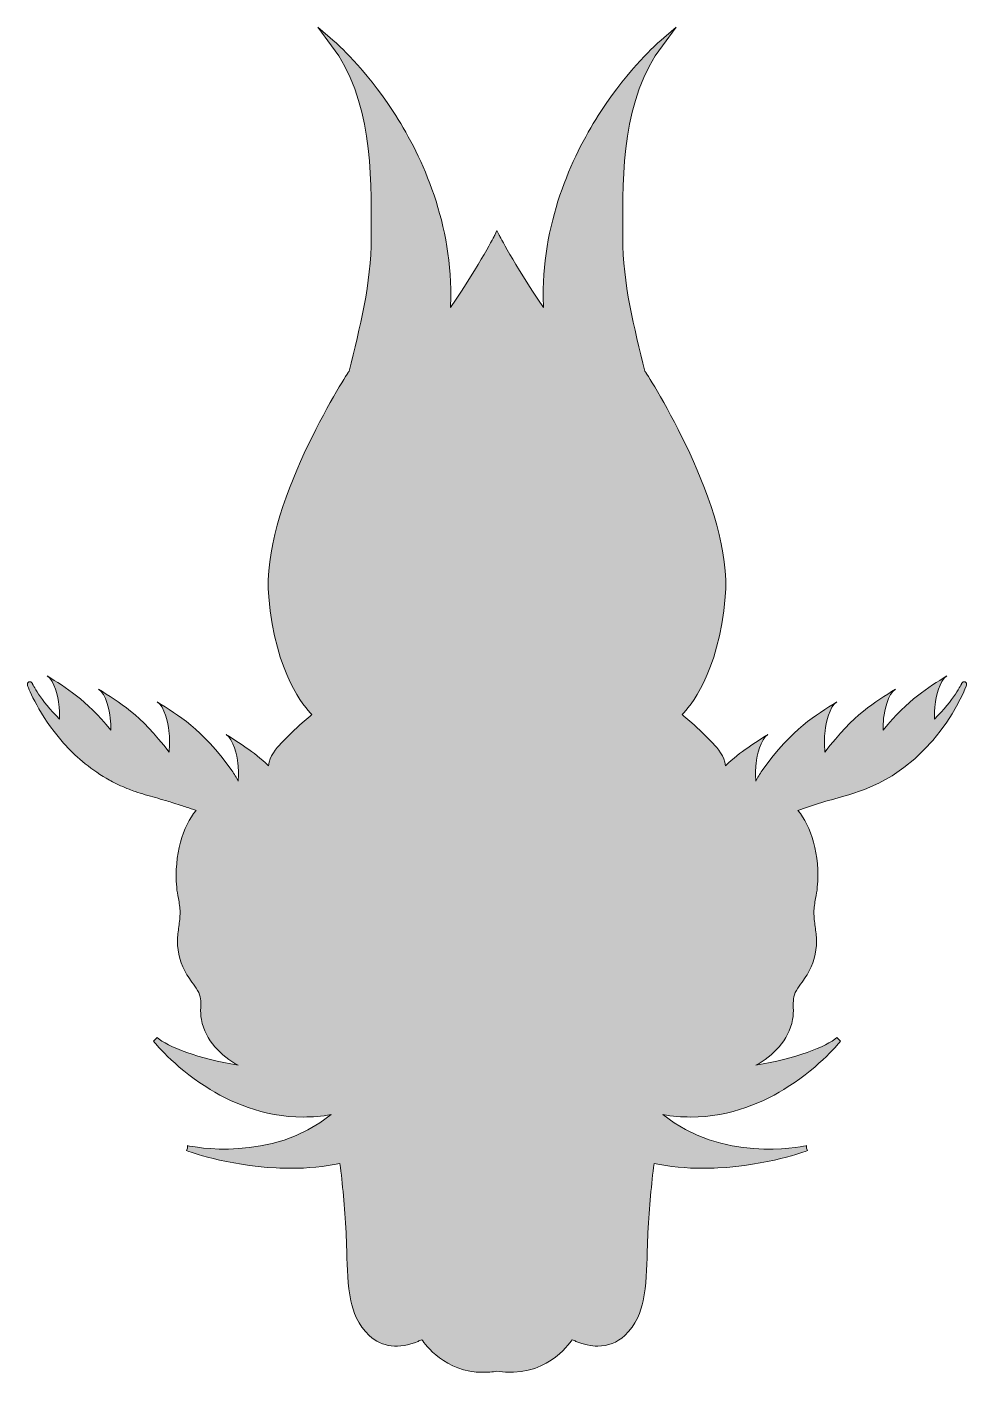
# Model space of a CAD drawing. Extents: x 467 to 2534, y -2987 to -13.
import ezdxf

# ---------------------------------------------------------------- set-up
doc = ezdxf.new("R2010")
doc.units = 0
doc.header["$MEASUREMENT"] = 0
doc.layers.add('Layer 1', color=7, linetype='Continuous')

# ---------------------------------------------------------------- blocks, each defined once
blk = doc.blocks.new('block 2')
at = {"layer": 'Layer 1', "true_color": 0x34211b}
h = blk.add_hatch(color=19, dxfattribs=at)
h.dxf.hatch_style = 2
edge = h.paths.add_edge_path()
edge.add_spline(control_points=[(2529.5, -1453.5), (2526.7, -1452.4), (2523.5, -1453.7), (2522.3, -1456.4), (2522, -1457.1), (2505.1, -1494), (2462.3, -1535.1), (2462, -1524.7), (2462.2, -1514.3), (2463.5, -1503.9), (2465.5, -1486.6), (2472.8, -1450.8), (2489.4, -1439.9), (2448.7, -1466.6), (2405, -1490.3), (2349.3, -1559.4), (2349.2, -1550.7), (2349.5, -1541.9), (2350.5, -1533.1), (2352.6, -1515.8), (2359.8, -1480.1), (2376.5, -1469.1), (2332.2, -1498.2), (2284.4, -1523.6), (2221.4, -1607.9), (2220.1, -1592.3), (2219.8, -1576.7), (2221.7, -1561), (2223.7, -1543.7), (2231, -1507.9), (2247.6, -1497.1), (2201.2, -1527.5), (2150.9, -1553.9), (2083.4, -1648.4), (2078.2, -1655.7), (2073.4, -1663.4), (2069.4, -1671.4), (2068.7, -1658.6), (2068.7, -1645.7), (2070.2, -1632.8), (2072.2, -1615.5), (2079.5, -1579.7), (2096.1, -1568.8), (2067.5, -1587.6), (2037.4, -1604.9), (2002.6, -1637.6), (2001.2, -1616.4), (1985.5, -1599.7), (1974.9, -1588.4), (1960.1, -1572.7), (1944.6, -1557.5), (1928.5, -1543.2), (1922.8, -1538.1), (1917, -1533.2), (1911.4, -1528.4), (1909.9, -1527.2), (1908.5, -1526), (1907.2, -1524.8), (1924.3, -1508.4), (1986.8, -1437.6), (2002.4, -1266.1), (2020.1, -1071.6), (1834.5, -783.2), (1826.6, -771), (1826.6, -771), (1826.2, -771.3), (1826.2, -771.3), (1826.1, -770.9), (1826, -770.5), (1825.8, -770), (1801.9, -674.9), (1777.2, -576.4), (1776.9, -476.4), (1776.9, -476.4), (1776.9, -467.7), (1776.9, -467.7), (1776.5, -328.9), (1776, -171.7), (1864, -53.8), (1864, -53.8), (1894.7, -12.8), (1894.7, -12.8), (1894.7, -12.8), (1855.9, -46.2), (1855.9, -46.2), (1855.3, -46.8), (1791.5, -102.3), (1728.7, -198.5), (1670.7, -287.4), (1601.6, -430.1), (1601.6, -606), (1601.6, -606), (1602.5, -629.4), (1602.5, -629.4), (1534.5, -529.7), (1505.8, -471.1), (1505.5, -470.5), (1505.5, -470.5), (1500.4, -460.2), (1500.4, -460.2), (1500.4, -460.2), (1495.4, -470.5), (1495.4, -470.5), (1495.1, -471.1), (1466.4, -529.7), (1398.4, -629.4), (1398.4, -629.4), (1399.3, -605.8), (1399.3, -605.8), (1399.3, -430.1), (1330.2, -287.4), (1272.2, -198.5), (1209.4, -102.3), (1145.6, -46.8), (1145, -46.2), (1145, -46.2), (1106.2, -12.8), (1106.2, -12.8), (1106.2, -12.8), (1136.9, -53.8), (1136.9, -53.8), (1224.9, -171.7), (1224.4, -328.9), (1224, -467.6), (1224, -467.6), (1224, -476.4), (1224, -476.4), (1223.7, -576.4), (1199, -674.9), (1175.1, -770), (1174.9, -770.5), (1174.8, -770.9), (1174.7, -771.3), (1174.7, -771.3), (1174.3, -771), (1174.3, -771), (1166.4, -783.2), (980.8, -1071.6), (998.5, -1266.1), (1014.1, -1437.6), (1076.6, -1508.4), (1093.7, -1524.8), (1092.4, -1526), (1091, -1527.2), (1089.6, -1528.4), (1083.9, -1533.2), (1078.1, -1538.1), (1072.4, -1543.2), (1056.3, -1557.5), (1040.8, -1572.7), (1026, -1588.4), (1015.4, -1599.7), (999.7, -1616.4), (998.3, -1637.6), (963.5, -1604.9), (933.4, -1587.6), (904.8, -1568.8), (921.4, -1579.7), (928.7, -1615.5), (930.7, -1632.8), (932.2, -1645.7), (932.2, -1658.6), (931.5, -1671.4), (927.5, -1663.4), (922.7, -1655.7), (917.5, -1648.4), (850, -1553.9), (799.7, -1527.5), (753.3, -1497.1), (769.9, -1507.9), (777.2, -1543.7), (779.2, -1561), (781.1, -1576.7), (780.7, -1592.3), (779.5, -1607.9), (716.5, -1523.6), (668.7, -1498.2), (624.4, -1469.1), (641.1, -1480.1), (648.3, -1515.8), (650.3, -1533.1), (651.4, -1541.9), (651.7, -1550.7), (651.6, -1559.4), (595.9, -1490.3), (552.2, -1466.6), (511.5, -1439.9), (528.1, -1450.8), (535.4, -1486.6), (537.4, -1503.9), (538.7, -1514.3), (538.9, -1524.7), (538.6, -1535.1), (495.8, -1493.9), (478.9, -1457.1), (478.6, -1456.4), (477.4, -1453.7), (474.2, -1452.4), (471.4, -1453.5), (468.6, -1454.6), (467.2, -1457.7), (468.2, -1460.5), (468.5, -1461.5), (487.8, -1515.5), (535.3, -1573.6), (539.2, -1578.3), (543.3, -1583.1), (547.5, -1587.9), (572.1, -1615.4), (603, -1642.9), (641.4, -1665.3), (645.9, -1667.9), (650.5, -1670.5), (655.3, -1673), (666.7, -1679.1), (678.9, -1684.6), (691.6, -1689.6), (696, -1691.3), (700.5, -1693), (705.1, -1694.6), (712.2, -1697.1), (719.5, -1699.4), (727, -1701.4), (742.3, -1705.7), (756.8, -1709.9), (770.7, -1714.1), (775.6, -1715.5), (780.5, -1717), (785.2, -1718.4), (791.6, -1720.4), (797.7, -1722.4), (803.8, -1724.3), (808.4, -1725.8), (812.8, -1727.2), (817.2, -1728.7), (824.7, -1731.2), (831.9, -1733.7), (838.9, -1736.1), (824.2, -1753.7), (812.6, -1777.2), (804.6, -1805.9), (796.2, -1836.1), (793.3, -1869.5), (796.2, -1905), (796.9, -1913.4), (798.4, -1921.5), (799.9, -1929.5), (801.8, -1940), (803.7, -1950), (803.7, -1960.2), (803.6, -1970.6), (802.3, -1981.3), (800.9, -1991.7), (799.6, -2001.9), (798.2, -2012.5), (798, -2023.1), (797.7, -2049.1), (805, -2075.5), (818.7, -2097.6), (822.2, -2103.1), (826, -2108.4), (829.7, -2113.6), (834.2, -2119.8), (838.5, -2125.7), (842.2, -2132), (849.6, -2144.9), (849.3, -2156.3), (849, -2169.5), (848.8, -2177.9), (848.6, -2186.6), (850.5, -2196.2), (859.1, -2241.9), (894, -2276.7), (931.3, -2296.4), (845.3, -2283), (775.6, -2255.4), (753.1, -2235.7), (753.1, -2235.7), (745, -2243.3), (745, -2243.3), (746.8, -2245.5), (788.3, -2297.7), (860, -2343.7), (911.2, -2376.6), (985.8, -2410.6), (1074.8, -2410.5), (1094.5, -2410.5), (1114.9, -2408.9), (1135.9, -2405.2), (1004, -2511.9), (828.9, -2475.3), (821.2, -2473.6), (821.2, -2473.6), (821.1, -2473.7), (821.1, -2473.7), (821.1, -2473.7), (819.9, -2473.4), (819.9, -2473.4), (819.9, -2473.4), (819.9, -2479.3), (819.9, -2479.3), (819.9, -2479.3), (817.5, -2484.1), (817.5, -2484.1), (817.5, -2484.1), (818, -2484.3), (818, -2484.3), (818, -2484.3), (818, -2484.3), (818, -2484.3), (821.5, -2485.6), (905.4, -2517), (1015.2, -2522.5), (1025.9, -2523), (1036.5, -2523.3), (1046.9, -2523.3), (1084.9, -2523.3), (1121, -2519.7), (1155.1, -2512.7), (1161, -2557.9), (1165.3, -2606.5), (1168.6, -2665), (1169.3, -2678.9), (1169.7, -2693.3), (1170.1, -2707.3), (1171.1, -2743), (1172.1, -2780), (1179.3, -2814.8), (1183.9, -2837.2), (1194.7, -2868.7), (1219.7, -2891.3), (1248.2, -2917.1), (1284.2, -2921.4), (1326.8, -2904), (1329.6, -2902.8), (1332.5, -2901.6), (1335.4, -2900.4), (1342, -2910.4), (1386, -2972.1), (1470.3, -2972.1), (1479.9, -2972.1), (1489.9, -2971.3), (1500.4, -2969.6), (1604.5, -2986.7), (1658.2, -2911.6), (1665.5, -2900.4), (1668.4, -2901.6), (1671.3, -2902.8), (1674.1, -2904), (1691.2, -2911), (1707.3, -2914.5), (1722.2, -2914.5), (1744.4, -2914.5), (1764.2, -2906.7), (1781.2, -2891.3), (1806.2, -2868.7), (1817, -2837.2), (1821.6, -2814.8), (1828.8, -2780), (1829.8, -2743), (1830.8, -2707.3), (1831.2, -2693.3), (1831.6, -2678.9), (1832.3, -2665), (1835.6, -2606.5), (1839.9, -2557.9), (1845.8, -2512.7), (1879.9, -2519.7), (1916, -2523.3), (1954, -2523.3), (1964.4, -2523.3), (1975, -2523), (1985.7, -2522.5), (2095.5, -2517), (2179.4, -2485.6), (2182.9, -2484.3), (2182.9, -2484.3), (2182.9, -2484.2), (2182.9, -2484.2), (2182.9, -2484.2), (2183.4, -2484.1), (2183.4, -2484.1), (2183.4, -2484.1), (2181, -2479), (2181, -2479), (2181, -2479), (2181, -2473.4), (2181, -2473.4), (2181, -2473.4), (2179.6, -2473.5), (2179.6, -2473.5), (2179.6, -2473.5), (2179.1, -2473.8), (2179.1, -2473.8), (2165, -2476.7), (1994.2, -2509.7), (1865, -2405.2), (1886, -2408.9), (1906.4, -2410.5), (1926.1, -2410.5), (2015.1, -2410.5), (2089.7, -2376.6), (2140.9, -2343.7), (2212.6, -2297.7), (2254.1, -2245.5), (2255.9, -2243.3), (2255.9, -2243.3), (2247.8, -2235.7), (2247.8, -2235.7), (2225.2, -2255.4), (2155.6, -2283), (2069.6, -2296.4), (2106.9, -2276.7), (2141.8, -2241.9), (2150.4, -2196.2), (2152.3, -2186.6), (2152.1, -2177.9), (2151.9, -2169.5), (2151.6, -2156.3), (2151.3, -2144.9), (2158.7, -2132), (2162.4, -2125.7), (2166.7, -2119.8), (2171.2, -2113.6), (2174.9, -2108.4), (2178.7, -2103.1), (2182.2, -2097.6), (2195.9, -2075.5), (2203.2, -2049.1), (2202.9, -2023.1), (2202.7, -2012.5), (2201.3, -2001.9), (2200, -1991.7), (2198.6, -1981.3), (2197.2, -1970.6), (2197.2, -1960.2), (2197.2, -1950), (2199.1, -1940), (2201, -1929.5), (2202.5, -1921.5), (2204, -1913.4), (2204.7, -1905), (2207.6, -1869.5), (2204.7, -1836.1), (2196.3, -1805.9), (2188.3, -1777.1), (2176.7, -1753.7), (2162, -1736.1), (2194.6, -1724.7), (2231.5, -1713.2), (2273.8, -1701.4), (2465.8, -1648.2), (2532.1, -1462.4), (2532.7, -1460.5), (2533.7, -1457.7), (2532.3, -1454.6), (2529.5, -1453.5)], knot_values=[0, 0, 0, 0, 1, 1, 1, 2, 2, 2, 3, 3, 3, 4, 4, 4, 5, 5, 5, 6, 6, 6, 7, 7, 7, 8, 8, 8, 9, 9, 9, 10, 10, 10, 11, 11, 11, 12, 12, 12, 13, 13, 13, 14, 14, 14, 15, 15, 15, 16, 16, 16, 17, 17, 17, 18, 18, 18, 19, 19, 19, 20, 20, 20, 21, 21, 21, 22, 22, 22, 23, 23, 23, 24, 24, 24, 25, 25, 25, 26, 26, 26, 27, 27, 27, 28, 28, 28, 29, 29, 29, 30, 30, 30, 31, 31, 31, 32, 32, 32, 33, 33, 33, 34, 34, 34, 35, 35, 35, 36, 36, 36, 37, 37, 37, 38, 38, 38, 39, 39, 39, 40, 40, 40, 41, 41, 41, 42, 42, 42, 43, 43, 43, 44, 44, 44, 45, 45, 45, 46, 46, 46, 47, 47, 47, 48, 48, 48, 49, 49, 49, 50, 50, 50, 51, 51, 51, 52, 52, 52, 53, 53, 53, 54, 54, 54, 55, 55, 55, 56, 56, 56, 57, 57, 57, 58, 58, 58, 59, 59, 59, 60, 60, 60, 61, 61, 61, 62, 62, 62, 63, 63, 63, 64, 64, 64, 65, 65, 65, 66, 66, 66, 67, 67, 67, 68, 68, 68, 69, 69, 69, 70, 70, 70, 71, 71, 71, 72, 72, 72, 73, 73, 73, 74, 74, 74, 75, 75, 75, 76, 76, 76, 77, 77, 77, 78, 78, 78, 79, 79, 79, 80, 80, 80, 81, 81, 81, 82, 82, 82, 83, 83, 83, 84, 84, 84, 85, 85, 85, 86, 86, 86, 87, 87, 87, 88, 88, 88, 89, 89, 89, 90, 90, 90, 91, 91, 91, 92, 92, 92, 93, 93, 93, 94, 94, 94, 95, 95, 95, 96, 96, 96, 97, 97, 97, 98, 98, 98, 99, 99, 99, 100, 100, 100, 101, 101, 101, 102, 102, 102, 103, 103, 103, 104, 104, 104, 105, 105, 105, 106, 106, 106, 107, 107, 107, 108, 108, 108, 109, 109, 109, 110, 110, 110, 111, 111, 111, 112, 112, 112, 113, 113, 113, 114, 114, 114, 115, 115, 115, 116, 116, 116, 117, 117, 117, 118, 118, 118, 119, 119, 119, 120, 120, 120, 121, 121, 121, 122, 122, 122, 123, 123, 123, 124, 124, 124, 125, 125, 125, 126, 126, 126, 127, 127, 127, 128, 128, 128, 129, 129, 129, 130, 130, 130, 131, 131, 131, 132, 132, 132, 133, 133, 133, 134, 134, 134, 135, 135, 135, 136, 136, 136, 137, 137, 137, 138, 138, 138, 139, 139, 139, 140, 140, 140, 141, 141, 141, 142, 142, 142, 143, 143, 143, 144, 144, 144, 145, 145, 145, 146, 146, 146, 147, 147, 147, 148, 148, 148, 149, 149, 149, 150, 150, 150, 151, 151, 151, 152, 152, 152, 152], degree=3, periodic=1)
at = {"layer": 'Layer 1', "lineweight": 0}
blk.add_open_spline([(2529.5, -1453.5), (2526.7, -1452.4), (2523.5, -1453.7), (2522.3, -1456.4), (2522, -1457.1), (2505.1, -1494), (2462.3, -1535.1), (2462, -1524.7), (2462.2, -1514.3), (2463.5, -1503.9), (2465.5, -1486.6), (2472.8, -1450.8), (2489.4, -1439.9), (2448.7, -1466.6), (2405, -1490.3), (2349.3, -1559.4), (2349.2, -1550.7), (2349.5, -1541.9), (2350.5, -1533.1), (2352.6, -1515.8), (2359.8, -1480.1), (2376.5, -1469.1), (2332.2, -1498.2), (2284.4, -1523.6), (2221.4, -1607.9), (2220.1, -1592.3), (2219.8, -1576.7), (2221.7, -1561), (2223.7, -1543.7), (2231, -1507.9), (2247.6, -1497.1), (2201.2, -1527.5), (2150.9, -1553.9), (2083.4, -1648.4), (2078.2, -1655.7), (2073.4, -1663.4), (2069.4, -1671.4), (2068.7, -1658.6), (2068.7, -1645.7), (2070.2, -1632.8), (2072.2, -1615.5), (2079.5, -1579.7), (2096.1, -1568.8), (2067.5, -1587.6), (2037.4, -1604.9), (2002.6, -1637.6), (2001.2, -1616.4), (1985.5, -1599.7), (1974.9, -1588.4), (1960.1, -1572.7), (1944.6, -1557.5), (1928.5, -1543.2), (1922.8, -1538.1), (1917, -1533.2), (1911.4, -1528.4), (1909.9, -1527.2), (1908.5, -1526), (1907.2, -1524.8), (1924.3, -1508.4), (1986.8, -1437.6), (2002.4, -1266.1), (2020.1, -1071.6), (1834.5, -783.2), (1826.6, -771), (1826.6, -771), (1826.2, -771.3), (1826.2, -771.3), (1826.1, -770.9), (1826, -770.5), (1825.8, -770), (1801.9, -674.9), (1777.2, -576.4), (1776.9, -476.4), (1776.9, -476.4), (1776.9, -467.7), (1776.9, -467.7), (1776.5, -328.9), (1776, -171.7), (1864, -53.8), (1864, -53.8), (1894.7, -12.8), (1894.7, -12.8), (1894.7, -12.8), (1855.9, -46.2), (1855.9, -46.2), (1855.3, -46.8), (1791.5, -102.3), (1728.7, -198.5), (1670.7, -287.4), (1601.6, -430.1), (1601.6, -606), (1601.6, -606), (1602.5, -629.4), (1602.5, -629.4), (1534.5, -529.7), (1505.8, -471.1), (1505.5, -470.5), (1505.5, -470.5), (1500.4, -460.2), (1500.4, -460.2), (1500.4, -460.2), (1495.4, -470.5), (1495.4, -470.5), (1495.1, -471.1), (1466.4, -529.7), (1398.4, -629.4), (1398.4, -629.4), (1399.3, -605.8), (1399.3, -605.8), (1399.3, -430.1), (1330.2, -287.4), (1272.2, -198.5), (1209.4, -102.3), (1145.6, -46.8), (1145, -46.2), (1145, -46.2), (1106.2, -12.8), (1106.2, -12.8), (1106.2, -12.8), (1136.9, -53.8), (1136.9, -53.8), (1224.9, -171.7), (1224.4, -328.9), (1224, -467.6), (1224, -467.6), (1224, -476.4), (1224, -476.4), (1223.7, -576.4), (1199, -674.9), (1175.1, -770), (1174.9, -770.5), (1174.8, -770.9), (1174.7, -771.3), (1174.7, -771.3), (1174.3, -771), (1174.3, -771), (1166.4, -783.2), (980.8, -1071.6), (998.5, -1266.1), (1014.1, -1437.6), (1076.6, -1508.4), (1093.7, -1524.8), (1092.4, -1526), (1091, -1527.2), (1089.6, -1528.4), (1083.9, -1533.2), (1078.1, -1538.1), (1072.4, -1543.2), (1056.3, -1557.5), (1040.8, -1572.7), (1026, -1588.4), (1015.4, -1599.7), (999.7, -1616.4), (998.3, -1637.6), (963.5, -1604.9), (933.4, -1587.6), (904.8, -1568.8), (921.4, -1579.7), (928.7, -1615.5), (930.7, -1632.8), (932.2, -1645.7), (932.2, -1658.6), (931.5, -1671.4), (927.5, -1663.4), (922.7, -1655.7), (917.5, -1648.4), (850, -1553.9), (799.7, -1527.5), (753.3, -1497.1), (769.9, -1507.9), (777.2, -1543.7), (779.2, -1561), (781.1, -1576.7), (780.7, -1592.3), (779.5, -1607.9), (716.5, -1523.6), (668.7, -1498.2), (624.4, -1469.1), (641.1, -1480.1), (648.3, -1515.8), (650.3, -1533.1), (651.4, -1541.9), (651.7, -1550.7), (651.6, -1559.4), (595.9, -1490.3), (552.2, -1466.6), (511.5, -1439.9), (528.1, -1450.8), (535.4, -1486.6), (537.4, -1503.9), (538.7, -1514.3), (538.9, -1524.7), (538.6, -1535.1), (495.8, -1493.9), (478.9, -1457.1), (478.6, -1456.4), (477.4, -1453.7), (474.2, -1452.4), (471.4, -1453.5), (468.6, -1454.6), (467.2, -1457.7), (468.2, -1460.5), (468.5, -1461.5), (487.8, -1515.5), (535.3, -1573.6), (539.2, -1578.3), (543.3, -1583.1), (547.5, -1587.9), (572.1, -1615.4), (603, -1642.9), (641.4, -1665.3), (645.9, -1667.9), (650.5, -1670.5), (655.3, -1673), (666.7, -1679.1), (678.9, -1684.6), (691.6, -1689.6), (696, -1691.3), (700.5, -1693), (705.1, -1694.6), (712.2, -1697.1), (719.5, -1699.4), (727, -1701.4), (742.3, -1705.7), (756.8, -1709.9), (770.7, -1714.1), (775.6, -1715.5), (780.5, -1717), (785.2, -1718.4), (791.6, -1720.4), (797.7, -1722.4), (803.8, -1724.3), (808.4, -1725.8), (812.8, -1727.2), (817.2, -1728.7), (824.7, -1731.2), (831.9, -1733.7), (838.9, -1736.1), (824.2, -1753.7), (812.6, -1777.2), (804.6, -1805.9), (796.2, -1836.1), (793.3, -1869.5), (796.2, -1905), (796.9, -1913.4), (798.4, -1921.5), (799.9, -1929.5), (801.8, -1940), (803.7, -1950), (803.7, -1960.2), (803.6, -1970.6), (802.3, -1981.3), (800.9, -1991.7), (799.6, -2001.9), (798.2, -2012.5), (798, -2023.1), (797.7, -2049.1), (805, -2075.5), (818.7, -2097.6), (822.2, -2103.1), (826, -2108.4), (829.7, -2113.6), (834.2, -2119.8), (838.5, -2125.7), (842.2, -2132), (849.6, -2144.9), (849.3, -2156.3), (849, -2169.5), (848.8, -2177.9), (848.6, -2186.6), (850.5, -2196.2), (859.1, -2241.9), (894, -2276.7), (931.3, -2296.4), (845.3, -2283), (775.6, -2255.4), (753.1, -2235.7), (753.1, -2235.7), (745, -2243.3), (745, -2243.3), (746.8, -2245.5), (788.3, -2297.7), (860, -2343.7), (911.2, -2376.6), (985.8, -2410.6), (1074.8, -2410.5), (1094.5, -2410.5), (1114.9, -2408.9), (1135.9, -2405.2), (1004, -2511.9), (828.9, -2475.3), (821.2, -2473.6), (821.2, -2473.6), (821.1, -2473.7), (821.1, -2473.7), (821.1, -2473.7), (819.9, -2473.4), (819.9, -2473.4), (819.9, -2473.4), (819.9, -2479.3), (819.9, -2479.3), (819.9, -2479.3), (817.5, -2484.1), (817.5, -2484.1), (817.5, -2484.1), (818, -2484.3), (818, -2484.3), (818, -2484.3), (818, -2484.3), (818, -2484.3), (821.5, -2485.6), (905.4, -2517), (1015.2, -2522.5), (1025.9, -2523), (1036.5, -2523.3), (1046.9, -2523.3), (1084.9, -2523.3), (1121, -2519.7), (1155.1, -2512.7), (1161, -2557.9), (1165.3, -2606.5), (1168.6, -2665), (1169.3, -2678.9), (1169.7, -2693.3), (1170.1, -2707.3), (1171.1, -2743), (1172.1, -2780), (1179.3, -2814.8), (1183.9, -2837.2), (1194.7, -2868.7), (1219.7, -2891.3), (1248.2, -2917.1), (1284.2, -2921.4), (1326.8, -2904), (1329.6, -2902.8), (1332.5, -2901.6), (1335.4, -2900.4), (1342, -2910.4), (1386, -2972.1), (1470.3, -2972.1), (1479.9, -2972.1), (1489.9, -2971.3), (1500.4, -2969.6), (1604.5, -2986.7), (1658.2, -2911.6), (1665.5, -2900.4), (1668.4, -2901.6), (1671.3, -2902.8), (1674.1, -2904), (1691.2, -2911), (1707.3, -2914.5), (1722.2, -2914.5), (1744.4, -2914.5), (1764.2, -2906.7), (1781.2, -2891.3), (1806.2, -2868.7), (1817, -2837.2), (1821.6, -2814.8), (1828.8, -2780), (1829.8, -2743), (1830.8, -2707.3), (1831.2, -2693.3), (1831.6, -2678.9), (1832.3, -2665), (1835.6, -2606.5), (1839.9, -2557.9), (1845.8, -2512.7), (1879.9, -2519.7), (1916, -2523.3), (1954, -2523.3), (1964.4, -2523.3), (1975, -2523), (1985.7, -2522.5), (2095.5, -2517), (2179.4, -2485.6), (2182.9, -2484.3), (2182.9, -2484.3), (2182.9, -2484.2), (2182.9, -2484.2), (2182.9, -2484.2), (2183.4, -2484.1), (2183.4, -2484.1), (2183.4, -2484.1), (2181, -2479), (2181, -2479), (2181, -2479), (2181, -2473.4), (2181, -2473.4), (2181, -2473.4), (2179.6, -2473.5), (2179.6, -2473.5), (2179.6, -2473.5), (2179.1, -2473.8), (2179.1, -2473.8), (2165, -2476.7), (1994.2, -2509.7), (1865, -2405.2), (1886, -2408.9), (1906.4, -2410.5), (1926.1, -2410.5), (2015.1, -2410.5), (2089.7, -2376.6), (2140.9, -2343.7), (2212.6, -2297.7), (2254.1, -2245.5), (2255.9, -2243.3), (2255.9, -2243.3), (2247.8, -2235.7), (2247.8, -2235.7), (2225.2, -2255.4), (2155.6, -2283), (2069.6, -2296.4), (2106.9, -2276.7), (2141.8, -2241.9), (2150.4, -2196.2), (2152.3, -2186.6), (2152.1, -2177.9), (2151.9, -2169.5), (2151.6, -2156.3), (2151.3, -2144.9), (2158.7, -2132), (2162.4, -2125.7), (2166.7, -2119.8), (2171.2, -2113.6), (2174.9, -2108.4), (2178.7, -2103.1), (2182.2, -2097.6), (2195.9, -2075.5), (2203.2, -2049.1), (2202.9, -2023.1), (2202.7, -2012.5), (2201.3, -2001.9), (2200, -1991.7), (2198.6, -1981.3), (2197.2, -1970.6), (2197.2, -1960.2), (2197.2, -1950), (2199.1, -1940), (2201, -1929.5), (2202.5, -1921.5), (2204, -1913.4), (2204.7, -1905), (2207.6, -1869.5), (2204.7, -1836.1), (2196.3, -1805.9), (2188.3, -1777.1), (2176.7, -1753.7), (2162, -1736.1), (2194.6, -1724.7), (2231.5, -1713.2), (2273.8, -1701.4), (2465.8, -1648.2), (2532.1, -1462.4), (2532.7, -1460.5), (2533.7, -1457.7), (2532.3, -1454.6), (2529.5, -1453.5)], degree=3, knots=[0, 0, 0, 0, 1, 1, 1, 2, 2, 2, 3, 3, 3, 4, 4, 4, 5, 5, 5, 6, 6, 6, 7, 7, 7, 8, 8, 8, 9, 9, 9, 10, 10, 10, 11, 11, 11, 12, 12, 12, 13, 13, 13, 14, 14, 14, 15, 15, 15, 16, 16, 16, 17, 17, 17, 18, 18, 18, 19, 19, 19, 20, 20, 20, 21, 21, 21, 22, 22, 22, 23, 23, 23, 24, 24, 24, 25, 25, 25, 26, 26, 26, 27, 27, 27, 28, 28, 28, 29, 29, 29, 30, 30, 30, 31, 31, 31, 32, 32, 32, 33, 33, 33, 34, 34, 34, 35, 35, 35, 36, 36, 36, 37, 37, 37, 38, 38, 38, 39, 39, 39, 40, 40, 40, 41, 41, 41, 42, 42, 42, 43, 43, 43, 44, 44, 44, 45, 45, 45, 46, 46, 46, 47, 47, 47, 48, 48, 48, 49, 49, 49, 50, 50, 50, 51, 51, 51, 52, 52, 52, 53, 53, 53, 54, 54, 54, 55, 55, 55, 56, 56, 56, 57, 57, 57, 58, 58, 58, 59, 59, 59, 60, 60, 60, 61, 61, 61, 62, 62, 62, 63, 63, 63, 64, 64, 64, 65, 65, 65, 66, 66, 66, 67, 67, 67, 68, 68, 68, 69, 69, 69, 70, 70, 70, 71, 71, 71, 72, 72, 72, 73, 73, 73, 74, 74, 74, 75, 75, 75, 76, 76, 76, 77, 77, 77, 78, 78, 78, 79, 79, 79, 80, 80, 80, 81, 81, 81, 82, 82, 82, 83, 83, 83, 84, 84, 84, 85, 85, 85, 86, 86, 86, 87, 87, 87, 88, 88, 88, 89, 89, 89, 90, 90, 90, 91, 91, 91, 92, 92, 92, 93, 93, 93, 94, 94, 94, 95, 95, 95, 96, 96, 96, 97, 97, 97, 98, 98, 98, 99, 99, 99, 100, 100, 100, 101, 101, 101, 102, 102, 102, 103, 103, 103, 104, 104, 104, 105, 105, 105, 106, 106, 106, 107, 107, 107, 108, 108, 108, 109, 109, 109, 110, 110, 110, 111, 111, 111, 112, 112, 112, 113, 113, 113, 114, 114, 114, 115, 115, 115, 116, 116, 116, 117, 117, 117, 118, 118, 118, 119, 119, 119, 120, 120, 120, 121, 121, 121, 122, 122, 122, 123, 123, 123, 124, 124, 124, 125, 125, 125, 126, 126, 126, 127, 127, 127, 128, 128, 128, 129, 129, 129, 130, 130, 130, 131, 131, 131, 132, 132, 132, 133, 133, 133, 134, 134, 134, 135, 135, 135, 136, 136, 136, 137, 137, 137, 138, 138, 138, 139, 139, 139, 140, 140, 140, 141, 141, 141, 142, 142, 142, 143, 143, 143, 144, 144, 144, 145, 145, 145, 146, 146, 146, 147, 147, 147, 148, 148, 148, 149, 149, 149, 150, 150, 150, 151, 151, 151, 152, 152, 152, 152], dxfattribs=at)

msp = doc.modelspace()

# ---------------------------------------------------------------- block references
at = {"layer": 'Layer 1'}
msp.add_blockref('block 2', (0, 0), dxfattribs=at)

doc.saveas('drawing.dxf')
